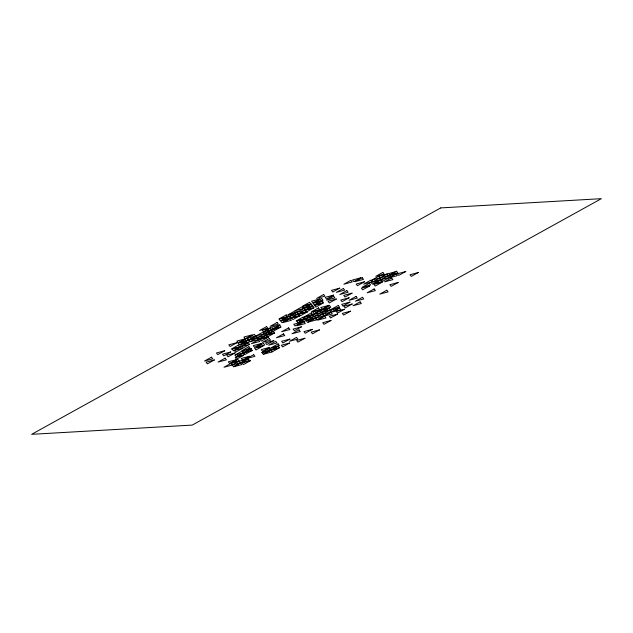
<?xml version="1.0" encoding="UTF-8"?>
<svg xmlns="http://www.w3.org/2000/svg" width="633" height="633" viewBox="0 0 633 633"><rect width="100%" height="100%" fill="white"/><g stroke="black" fill="none" stroke-linecap="round" stroke-linejoin="round"><path stroke-width="0.95" d="M289.7 316.263L303.729 308.493L306.253 311.832L289.558 316.35L290.816 318.011L304.995 310.162L288.442 314.593L295.453 310.708L299.306 315.725L291.03 317.94M263.439 331.945L279.952 327.562L258.905 339.209L256.381 335.878L249.37 339.763L265.923 335.332L263.439 331.945L270.457 328.06L272.934 331.447L256.175 335.894L263.186 332.009L264.452 333.678M264.705 333.615L271.715 329.73L257.647 337.547M234.36 350.5L241.371 346.615L242.637 348.285L234.36 350.5L235.618 352.162L249.647 344.399L241.213 346.583L248.231 342.698L249.489 344.368M235.033 355.01L242.051 351.133L243.309 352.795L236.299 356.68L235.033 355.01L243.309 352.795M389.699 277.396L373.114 281.74L371.856 280.071L378.866 276.186L395.419 271.755L381.39 279.525M323.835 315.907L307.147 320.33L305.881 318.668L319.91 310.898L323.7 315.899M373.114 281.74L387.143 273.97L389.675 277.309M307.147 320.33L321.176 312.567M231.021 363.35L233.545 366.689L247.574 358.919L231.021 363.35L224.011 367.235L240.564 362.804L239.298 361.134L232.287 365.019M329.453 310.352L315.424 318.114L312.9 314.783L329.453 310.352L330.719 312.022M271.929 351.964L269.405 348.633L277.681 346.417L263.652 354.179L271.929 351.964L278.939 348.079L270.663 350.294M371.856 280.071L396.685 273.424L382.68 281.281L378.866 276.186M303.729 308.493L294.986 310.732L302.004 306.847L303.262 308.516M305.881 318.668L330.948 311.998L316.824 319.784L315.558 318.122M245.161 338.845L236.884 341.06L238.143 342.722L252.227 334.81L243.95 337.025L245.216 338.695M257.283 337.753L249.006 339.968L250.264 341.638L257.394 337.8L258.66 339.47L250.383 341.685M322.672 314.213L323.938 315.883M255.574 336.012L254.316 334.351L247.297 338.228L255.898 336.02L248.88 339.905L247.622 338.236M440.75 207.909L31.65 434.325L192.25 425.091L601.35 198.675L440.75 207.909M286.219 314.941L279.208 318.826L287.485 316.611L286.219 314.941M309.553 302.313L302.542 306.19L310.819 303.975L309.553 302.313M323.629 294.511L316.611 298.396L324.887 296.181L323.629 294.511M237.098 342.627L230.088 346.512L228.822 344.843L237.098 342.627M211.517 357.17L204.499 361.047L212.775 358.832L211.517 357.17M266.612 326.604L259.601 330.489L267.878 328.274L266.612 326.604M350.888 280.324L343.869 284.209L352.146 281.994L350.888 280.324M246.743 338.362L239.725 342.247L248.001 340.032L246.743 338.362M224.731 350.761L217.72 354.638L216.454 352.977L224.731 350.761M277.127 322.466L270.117 326.351L278.393 324.136L277.127 322.466M287.35 316.919L280.34 320.796L279.074 319.135L287.35 316.919M319.855 298.966L312.844 302.851L311.578 301.181L319.855 298.966M339.747 288.142L332.729 292.027L331.47 290.357L339.747 288.142M310.843 304.291L303.824 308.176L302.566 306.507L310.843 304.291M296.062 312.623L289.044 316.508L287.786 314.838L296.062 312.623M311.357 304.149L304.346 308.034L312.623 305.818L311.357 304.149M289.289 316.413L282.271 320.29L290.547 318.075L289.289 316.413M321.746 298.547L314.728 302.432L323.004 300.216L321.746 298.547M238.309 345.159L231.29 349.044L239.567 346.829L238.309 345.159M246.387 340.958L239.369 344.843L238.111 343.173L246.387 340.958M360.794 277.792L353.776 281.677L352.518 280.008L360.794 277.792M248.468 340.166L241.458 344.043L249.734 341.828L248.468 340.166M270.6 327.902L263.589 331.787L262.323 330.117L270.6 327.902M362.234 277.737L355.216 281.614L363.492 279.398L362.234 277.737M214.373 359.94L207.363 363.817L206.097 362.155L214.373 359.94M343.387 288.466L336.376 292.351L344.653 290.136L343.387 288.466M289.044 318.803L282.025 322.68L280.767 321.018L289.044 318.803M312.275 306.103L305.264 309.988L303.998 308.318L312.275 306.103M321.335 301.11L314.316 304.987L313.058 303.326L321.335 301.11M312.797 305.984L305.786 309.869L314.063 307.654L312.797 305.984M290.183 318.621L283.173 322.498L291.449 320.282L290.183 318.621M322.213 301.047L315.194 304.924L323.479 302.709L322.213 301.047M230.744 351.98L223.734 355.865L222.468 354.195L230.744 351.98M333.496 295.128L326.478 299.013L325.22 297.344L333.496 295.128M248.492 342.398L241.482 346.283L240.216 344.613L248.492 342.398M279.865 324.951L272.847 328.836L271.589 327.166L279.865 324.951M240.445 346.939L233.427 350.824L232.169 349.155L240.445 346.939M279.786 325.481L272.776 329.358L281.052 327.142L279.786 325.481M333.654 296.268L326.636 300.145L334.912 297.929L333.654 296.268M313.691 307.923L306.681 311.808L305.415 310.138L313.691 307.923M299.923 315.709L292.905 319.594L291.647 317.924L299.923 315.709M322.885 303.215L315.867 307.1L314.609 305.43L322.885 303.215M307.535 311.824L300.517 315.709L299.259 314.039L307.535 311.824M265.836 335.458L258.826 339.335L267.102 337.12L265.836 335.458M273.321 331.281L266.311 335.158L274.587 332.942L273.321 331.281M346.844 290.594L339.826 294.48L348.103 292.264L346.844 290.594M225.126 358.183L218.116 362.06L226.392 359.845L225.126 358.183M258.486 339.786L251.475 343.672L259.752 341.456L258.486 339.786M235.057 352.953L228.046 356.838L226.78 355.168L235.057 352.953M364.45 281.804L357.431 285.689L356.173 284.019L364.45 281.804M318.462 307.891L311.452 311.768L319.728 309.553L318.462 307.891M382.838 272.419L375.828 276.305L384.104 274.089L382.838 272.419M248.927 346.734L241.909 350.611L250.185 348.395L248.927 346.734M274.366 333.093L267.348 336.97L266.089 335.308L274.366 333.093M303.175 317.062L296.165 320.939L304.441 318.723L303.175 317.062M311.389 312.892L304.378 316.777L312.655 314.561L311.389 312.892M336.329 299.029L329.318 302.914L328.052 301.245L336.329 299.029M370.669 280.261L363.659 284.138L371.935 281.922L370.669 280.261M268.352 337.167L261.342 341.052L260.076 339.383L268.352 337.167M251.016 348.53L244.006 352.415L242.74 350.745L251.016 348.53M321.081 309.766L314.063 313.644L312.805 311.982L321.081 309.766M329.049 305.304L322.039 309.189L320.773 307.519L329.049 305.304M243.183 352.953L236.172 356.83L244.449 354.615L243.183 352.953M250.882 348.736L243.863 352.621L252.14 350.405L250.882 348.736M269.286 338.528L262.276 342.413L270.552 340.198L269.286 338.528M288.624 327.862L281.606 331.747L289.882 329.532L288.624 327.862M305.003 318.803L297.985 322.688L296.727 321.018L305.003 318.803M369.348 283.267L362.337 287.153L370.614 284.937L369.348 283.267M305.359 318.834L298.349 322.719L306.625 320.504L305.359 318.834M312.781 314.743L305.771 318.628L304.505 316.959L312.781 314.743M329.548 305.604L322.529 309.482L330.806 307.266L329.548 305.604M352.035 293.158L345.017 297.035L343.759 295.374L352.035 293.158M261.548 343.442L254.529 347.327L253.271 345.658L261.548 343.442M263.486 343.371L256.468 347.256L264.744 345.04L263.486 343.371M302.083 322.031L295.065 325.916L293.807 324.246L302.083 322.031M252.053 350.54L245.034 354.425L243.768 352.755L252.053 350.54M243.555 355.35L236.544 359.235L235.278 357.566L243.555 355.35M304.077 321.849L297.059 325.734L305.335 323.518L304.077 321.849M328.511 308.421L321.501 312.306L320.235 310.637L328.511 308.421M379.412 280.237L372.402 284.122L371.136 282.453L379.412 280.237M329.192 308.295L322.173 312.172L330.45 309.956L329.192 308.295M236.623 359.599L229.613 363.477L228.347 361.815L236.623 359.599M369.664 285.942L362.654 289.827L361.388 288.157L369.664 285.942M380.568 280L373.557 283.877L381.834 281.661L380.568 280M283.473 333.876L276.455 337.761L284.731 335.545L283.473 333.876M396.59 271.209L389.572 275.086L397.848 272.87L396.59 271.209M237.731 359.394L230.713 363.271L238.997 361.055L237.731 359.394M349.06 297.811L342.049 301.696L340.783 300.026L349.06 297.811M262.972 346.061L255.961 349.946L254.695 348.277L262.972 346.061M273.796 340.665L266.778 344.55L265.52 342.88L273.796 340.665M314.577 318.486L307.559 322.371L306.301 320.702L314.577 318.486M315.321 318.209L308.311 322.086L316.587 319.871L315.321 318.209M338.267 305.47L331.249 309.347L339.525 307.132L338.267 305.47M396.029 273.986L389.018 277.871L397.295 275.656L396.029 273.986M356.055 296.418L349.044 300.295L357.321 298.08L356.055 296.418M301.395 326.865L294.385 330.743L293.119 329.081L301.395 326.865M382.229 282.136L375.211 286.021L373.953 284.352L382.229 282.136M275.727 341.329L268.709 345.214L276.985 342.999L275.727 341.329M249.505 356.268L242.494 360.153L241.228 358.484L249.505 356.268M391.598 277.974L384.579 281.851L392.856 279.636L391.598 277.974M253.659 354.678L246.648 358.555L254.925 356.339L253.659 354.678M299.013 329.872L292.003 333.757L300.279 331.542L299.013 329.872M339.138 307.765L332.119 311.65L330.861 309.98L339.138 307.765M331.019 312.283L324.009 316.168L332.285 313.952L331.019 312.283M349.978 302.131L342.967 306.016L341.701 304.346L349.978 302.131M240.619 362.923L233.601 366.808L241.877 364.592L240.619 362.923M324.674 316.278L317.663 320.163L325.94 317.948L324.674 316.278M339.517 308.081L332.499 311.958L340.776 309.743L339.517 308.081M374.119 288.925L367.108 292.81L375.385 290.594L374.119 288.925M248.247 358.808L241.236 362.685L249.513 360.47L248.247 358.808M405.753 271.541L398.743 275.426L397.477 273.757L405.753 271.541M269.547 347.414L262.537 351.299L261.271 349.63L269.547 347.414M268.78 348.704L261.769 352.581L270.046 350.365L268.78 348.704M278.148 343.901L271.13 347.778L279.406 345.563L278.148 343.901M362.48 297.304L355.469 301.189L363.746 298.974L362.48 297.304M352.209 304.006L345.199 307.883L343.933 306.222L352.209 304.006M250.439 360.683L243.428 364.568L242.162 362.899L250.439 360.683M289.922 339.09L282.904 342.975L281.645 341.306L289.922 339.09M270.291 350.421L263.281 354.298L262.015 352.636L270.291 350.421M344.534 309.236L337.524 313.113L336.258 311.452L344.534 309.236M278.33 346.148L271.312 350.025L279.588 347.81L278.33 346.148M337.595 314.095L330.584 317.98L329.318 316.31L337.595 314.095M360.082 301.862L353.064 305.739L361.34 303.524L360.082 301.862M296.521 337.397L289.51 341.274L297.787 339.059L296.521 337.397M312.251 329.374L305.241 333.259L303.975 331.589L312.251 329.374M398.125 282.508L391.107 286.393L389.841 284.723L398.125 282.508M289.637 343.015L282.619 346.9L281.361 345.23L289.637 343.015M330.996 320.48L323.985 324.357L322.719 322.695L330.996 320.48M418.271 272.538L411.252 276.415L409.994 274.754L418.271 272.538M386.81 290.231L379.792 294.116L388.069 291.9L386.81 290.231M350.627 311.175L343.608 315.06L342.35 313.39L350.627 311.175M319.459 329.912L312.449 333.789L311.183 332.119L319.459 329.912M304.916 338.236L297.906 342.121L296.632 340.459L304.916 338.236"/></g></svg>
